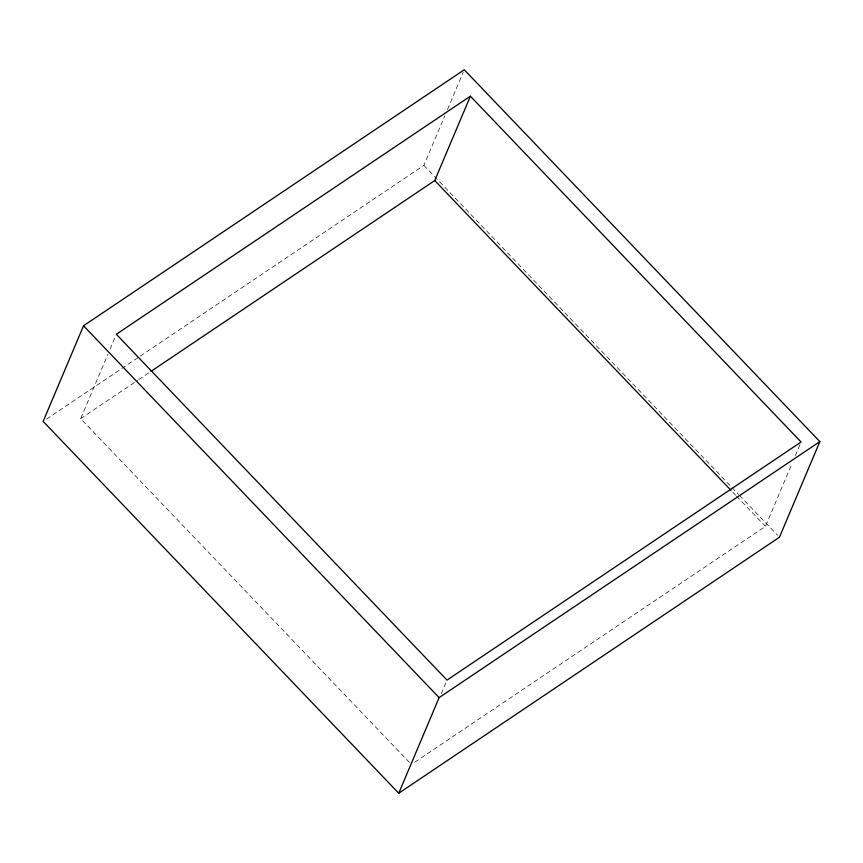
<?xml version="1.0" encoding="UTF-8"?>
<svg xmlns="http://www.w3.org/2000/svg" width="863" height="863" viewBox="0 0 863 863"><rect width="100%" height="100%" fill="white"/><g stroke="black" fill="none" stroke-linecap="round" stroke-linejoin="round"><path stroke-width="0.65" stroke-dasharray="4.32 3.24" d="M409.515 762.514L80.68 418.641L107.929 354.132M110.022 349.17L115.264 336.764M140.291 356.074L423.884 165.372L444.855 115.707M447.487 109.504L463.215 72.255M441.241 693.744L447.012 680.098M414.725 762.202L765.449 526.365L792.18 463.097M795.319 455.653L800.562 443.248M46.505 419.138L139.17 356.818M80.68 418.641L137.649 380.335M138.76 379.591L149.935 372.082M423.884 165.372L731.058 486.603M731.997 487.573L738.512 494.391M739.44 495.362L777.606 535.265M732.849 492.266L735.643 495.189M736.571 496.171L765.449 526.365"/><path stroke-width="1.29" d="M83.538 325.783L43.15 421.392L398.738 793.237L779.462 537.218L819.85 441.608L464.262 69.763L83.538 325.783L439.116 697.628L398.738 793.237M151.047 371.327L434.758 180.55L470.389 96.192L801.091 442.007L447.012 680.098L116.311 334.283L470.389 96.192M439.116 697.628L819.85 441.608M434.758 180.55L730.983 490.324"/></g></svg>
